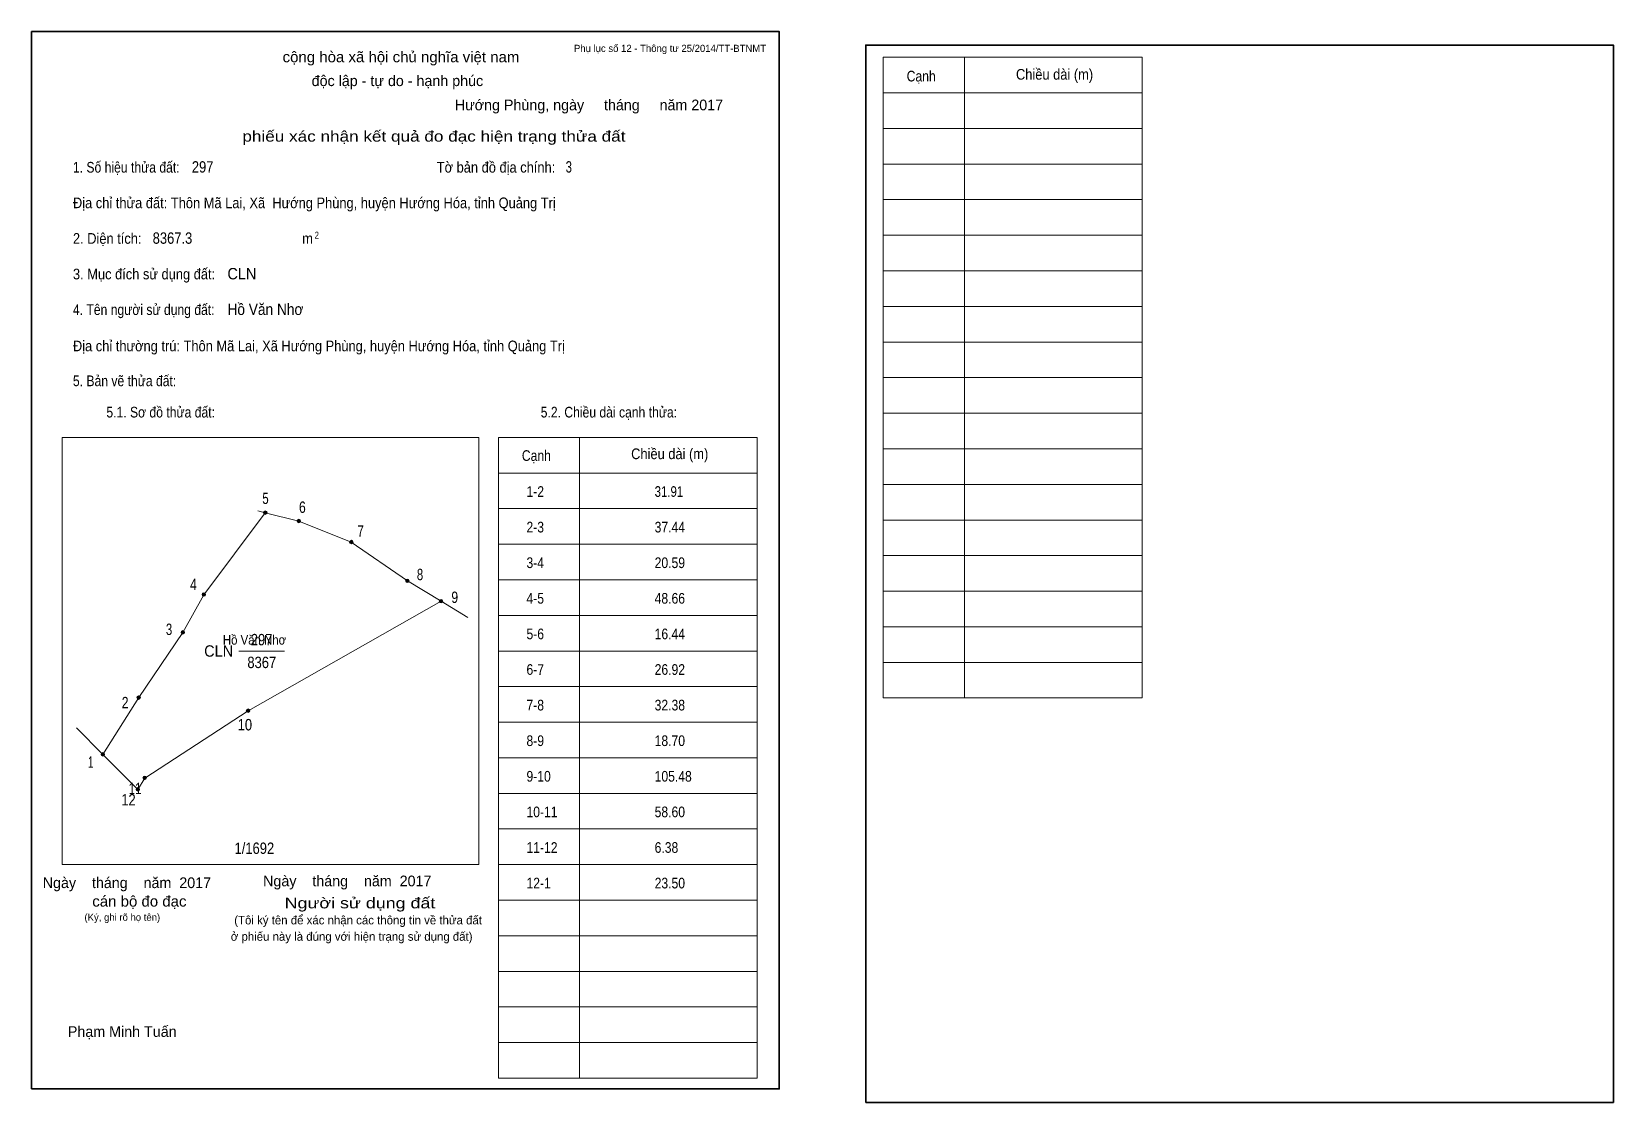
# Model space of a CAD drawing. Header units: centimetres. Extents: x 0 to 44.4, y -0.4 to 29.7.
import ezdxf
from ezdxf.enums import TextEntityAlignment as Align

# ---------------------------------------------------------------- set-up
doc = ezdxf.new("R2010")
doc.units = ezdxf.units.CM
doc.header["$LTSCALE"] = 0.12
for name, color, linetype in [('2', 7, 'Continuous'), ('30', 7, 'Continuous'), ('34', 7, 'Continuous')]:
    doc.layers.add(name, color=color, linetype=linetype)
for name, color, linetype, lineweight in [('32', 7, 'Continuous', 13), ('33', 7, 'Continuous', 13), ('6', 7, 'Continuous', 13), ('63', 7, 'Continuous', 13)]:
    doc.layers.add(name, color=color, linetype=linetype, lineweight=lineweight)

msp = doc.modelspace()

# ---------------------------------------------------------------- hatches: boundary and pattern name
at = {"layer": '32'}
for points in [[(6.6115, 16.1872, 1), (6.5115, 16.1872, 1)], [(7.554, 15.9514, 1), (7.454, 15.9514, 1)], [(9.0314, 15.3617, 1), (8.9314, 15.3617, 1)], [(10.6045, 14.2726, 1), (10.5045, 14.2726, 1)], [(4.8865, 13.8867, 1), (4.7865, 13.8867, 1)], [(11.55, 13.7011, 1), (11.45, 13.7011, 1)], [(4.2956, 12.823, 1), (4.1956, 12.823, 1)], [(3.0546, 10.9911, 1), (2.9546, 10.9911, 1)], [(6.1299, 10.6229, 1), (6.0299, 10.6229, 1)], [(2.05, 9.3955, 1), (1.95, 9.3955, 1)], [(3.0321, 8.4134, 1), (2.9321, 8.4134, 1)], [(3.226, 8.7366, 1), (3.126, 8.7366, 1)]]:
    msp.add_hatch(color=256, dxfattribs=at).paths.add_polyline_path(points)

# ---------------------------------------------------------------- linework, layer by layer
for centre in [(6.5615, 16.1872), (7.504, 15.9514), (8.9814, 15.3617), (10.5545, 14.2726), (4.8365, 13.8867), (11.5, 13.7011), (4.2456, 12.823), (3.0046, 10.9911), (6.0799, 10.6229), (2, 9.3955), (2.9821, 8.4134), (3.176, 8.7366)]:
    msp.add_circle(centre, 0.05, dxfattribs=at)
at = {"layer": '33'}
msp.add_line((5.82, 12.3), (7.1, 12.3), dxfattribs=at)
at = {"layer": '6'}
for p, q in [((6.56, 16.18), (6.35, 16.24)), ((11.5, 13.7), (12.25, 13.24))]:
    msp.add_line(p, q, dxfattribs=at)
for points in [[(2, 9.39), (3.01, 10.99), (4.25, 12.82), (4.84, 13.88), (6.56, 16.18)], [(6.56, 16.18), (7.51, 15.95), (8.98, 15.36)], [(11.5, 13.7), (10.56, 14.27), (8.98, 15.36)], [(2.98, 8.41), (3.18, 8.73), (6.08, 10.62), (11.5, 13.7)], [(1.26, 10.14), (2, 9.39), (2.98, 8.41)]]:
    msp.add_lwpolyline(points, dxfattribs=at)
at = {"layer": '63'}
for p, q in [((23.92, 28.98), (31.19, 28.98)), ((23.92, 10.98), (23.92, 28.98)), ((26.2, 10.98), (26.2, 28.98)), ((31.19, 10.98), (31.19, 28.98)), ((23.92, 27.98), (31.19, 27.98)), ((23.92, 26.98), (31.19, 26.98)), ((23.92, 25.98), (31.19, 25.98)), ((23.92, 24.98), (31.19, 24.98)), ((23.92, 23.98), (31.19, 23.98)), ((23.92, 22.98), (31.19, 22.98)), ((23.92, 21.98), (31.19, 21.98)), ((23.92, 20.98), (31.19, 20.98)), ((23.92, 19.98), (31.19, 19.98)), ((23.92, 18.98), (31.19, 18.98)), ((0.86, 18.3), (12.56, 18.3)), ((0.86, 6.3), (0.86, 18.3)), ((12.56, 6.3), (12.56, 18.3)), ((13.11, 18.3), (20.38, 18.3)), ((13.11, 0.3), (13.11, 18.3)), ((15.39, 0.3), (15.39, 18.3)), ((20.38, 0.3), (20.38, 18.3)), ((23.92, 17.98), (31.19, 17.98)), ((13.11, 17.3), (20.38, 17.3)), ((23.92, 16.98), (31.19, 16.98)), ((13.11, 16.3), (20.38, 16.3)), ((23.92, 15.98), (31.19, 15.98)), ((13.11, 15.3), (20.38, 15.3)), ((23.92, 14.98), (31.19, 14.98)), ((13.11, 14.3), (20.38, 14.3)), ((23.92, 13.98), (31.19, 13.98)), ((13.11, 13.3), (20.38, 13.3)), ((23.92, 12.98), (31.19, 12.98)), ((13.11, 12.3), (20.38, 12.3)), ((23.92, 11.98), (31.19, 11.98)), ((13.11, 11.3), (20.38, 11.3)), ((23.92, 10.98), (31.19, 10.98)), ((13.11, 10.3), (20.38, 10.3)), ((13.11, 9.3), (20.38, 9.3)), ((13.11, 8.3), (20.38, 8.3)), ((13.11, 7.3), (20.38, 7.3)), ((0.86, 6.3), (12.56, 6.3)), ((13.11, 6.3), (20.38, 6.3)), ((13.11, 5.3), (20.38, 5.3)), ((13.11, 4.3), (20.38, 4.3)), ((13.11, 3.3), (20.38, 3.3)), ((13.11, 2.3), (20.38, 2.3)), ((13.11, 1.3), (20.38, 1.3)), ((13.11, 0.3), (20.38, 0.3))]:
    msp.add_line(p, q, dxfattribs=at)
at = {"layer": '63', "lineweight": 35}
for points in [[(0, 0), (0, 29.7), (21, 29.7), (21, 0)], [(23.43, -0.38), (23.43, 29.32), (44.43, 29.32), (44.43, -0.38)]]:
    msp.add_lwpolyline(points, close=True, dxfattribs=at)

# ---------------------------------------------------------------- texts
at = {"layer": '2', "width": 0.9}
msp.add_text('Hồ Văn Nhơ', height=0.2659, dxfattribs=at).set_placement((6.26, 12.48), align=Align.CENTER)
at = {"layer": '30'}
for s, height, width, p in [('1-2', 0.3, 0.85, (13.9, 16.63)), ('31.91', 0.3, 0.8, (17.5, 16.63)), ('2-3', 0.3, 0.85, (13.9, 15.63)), ('37.44', 0.3, 0.85, (17.5, 15.63)), ('3-4', 0.3, 0.85, (13.9, 14.63)), ('20.59', 0.3, 0.85, (17.5, 14.63)), ('4-5', 0.3, 0.85, (13.9, 13.63)), ('48.66', 0.3, 0.85, (17.5, 13.63)), ('5-6', 0.3, 0.85, (13.9, 12.63)), ('16.44', 0.3, 0.85, (17.5, 12.63)), ('6-7', 0.3, 0.85, (13.9, 11.63)), ('26.92', 0.3, 0.85, (17.5, 11.63)), ('7-8', 0.3, 0.85, (13.9, 10.63)), ('32.38', 0.3, 0.85, (17.5, 10.63)), ('8-9', 0.3, 0.85, (13.9, 9.63)), ('18.70', 0.3, 0.85, (17.5, 9.63)), ('9-10', 0.3, 0.85, (13.9, 8.63)), ('105.48', 0.3, 0.85, (17.5, 8.63)), ('10-11', 0.3, 0.85, (13.9, 7.63)), ('58.60', 0.3, 0.85, (17.5, 7.63)), ('1/1692', 0.32, 0.85, (5.7, 6.6)), ('11-12', 0.3, 0.85, (13.9, 6.63)), ('6.38', 0.3, 0.85, (17.5, 6.63)), ('12-1', 0.3, 0.85, (13.9, 5.63)), ('23.50', 0.3, 0.85, (17.5, 5.63))]:
    msp.add_text(s, height=height, dxfattribs=dict(at, width=width)).set_placement(p)
at = {"layer": '32'}
for s, width, p in [('5', 0.75, (6.57, 16.43)), ('6', 0.8, (7.605, 16.18)), ('7', 0.75, (9.24, 15.51)), ('4', 0.8, (4.545, 14.01)), ('8', 0.75, (10.91, 14.29)), ('9', 0.8, (11.885, 13.65)), ('3', 0.75, (3.86, 12.75)), ('2', 0.8, (2.625, 10.69)), ('10', 0.85, (5.99, 10.07)), ('1', 0.65, (1.66, 9.02)), ('11', 0.75, (2.905, 8.28)), ('12', 0.85, (2.72, 7.96))]:
    msp.add_text(s, height=0.32, dxfattribs=dict(at, width=width)).set_placement(p, align=Align.CENTER)
at = {"layer": '33', "width": 0.95}
msp.add_text('CLN', height=0.32, dxfattribs=at).set_placement((5.66, 12.14), align=Align.RIGHT)
at = {"layer": '33', "width": 0.85}
for s, p in [('297', (6.46, 12.46)), ('8367', (6.465, 11.82))]:
    msp.add_text(s, height=0.32, dxfattribs=at).set_placement(p, align=Align.CENTER)
at = {"layer": '34'}
for s, width, p in [('297', 0.85, (4.5, 25.74)), ('3', 0.75, (15, 25.74)), ('8367.3', 0.85, (3.4, 23.74)), ('CLN', 0.95, (5.5, 22.74)), ('Hồ Văn Nhơ', 0.9, (5.5, 21.74))]:
    msp.add_text(s, height=0.32, dxfattribs=dict(at, width=width)).set_placement(p)
at = {"layer": '63'}
for s, height, p in [('Phụ lục số 12 - Thông tư 25/2014/TT-BTNMT', 0.2, (20.63, 29.13)), ('Ngày    tháng    năm  2017', 0.3, (5.04, 5.64)), ('Ngày    tháng    năm  2017', 0.3, (11.23, 5.69)), ('(Ký, ghi rõ họ tên)', 0.2, (3.61, 4.72))]:
    msp.add_text(s, height=height, dxfattribs=at).set_placement(p, align=Align.RIGHT)
at = {"layer": '63', "width": 1.05}
msp.add_text('cộng hòa xã hội chủ nghĩa việt nam', height=0.3, dxfattribs=at).set_placement((10.375, 28.84), align=Align.CENTER)
at = {"layer": '63'}
for s, height, p in [('độc lập - tự do - hạnh phúc', 0.3, (10.275, 28.17)), ('Hướng Phùng, ngày     tháng     năm 2017', 0.3, (15.655, 27.49)), ('(Tôi ký tên để xác nhận các thông tin về thửa đất ', 0.24, (9.215, 4.62)), ('ở phiếu này là đúng với hiện trạng sử dụng đất)', 0.24, (8.99, 4.16)), ('Phạm Minh Tuấn', 0.3, (2.545, 1.46))]:
    msp.add_text(s, height=height, dxfattribs=at).set_placement(p, align=Align.CENTER)
for s, height, width, p in [('Cạnh', 0.3, 0.85, (24.58, 28.3)), ('Chiều dài (m)', 0.3, 0.9, (27.65, 28.35)), ('1. Số hiệu thửa đất:', 0.3, 0.85, (1.16, 25.74)), ('Tờ bản đồ địa chính:', 0.3, 0.9, (11.38, 25.74)), ('Địa chỉ thửa đất: Thôn Mã Lai, Xã  Hướng Phùng, huyện Hướng Hóa, tỉnh Quảng Trị', 0.3, 0.9, (1.16, 24.74)), ('2. Diện tích:', 0.3, 0.9, (1.16, 23.74)), ('2', 0.2, 0.8, (7.95, 23.88)), ('m', 0.3, 0.9, (7.6, 23.74)), ('3. Mục đích sử dụng đất:', 0.3, 0.9, (1.16, 22.74)), ('4. Tên người sử dụng đất:', 0.3, 0.85, (1.16, 21.74)), ('Địa chỉ thường trú: Thôn Mã Lai, Xã Hướng Phùng, huyện Hướng Hóa, tỉnh Quảng Trị', 0.3, 0.9, (1.16, 20.72)), ('5. Bản vẽ thửa đất:', 0.3, 0.85, (1.16, 19.74)), ('5.1. Sơ đồ thửa đất:', 0.3, 0.85, (2.1, 18.86)), ('5.2. Chiều dài cạnh thửa:', 0.3, 0.85, (14.3, 18.86)), ('Cạnh', 0.3, 0.85, (13.77, 17.64)), ('Chiều dài (m)', 0.3, 0.9, (16.84, 17.69))]:
    msp.add_text(s, height=height, dxfattribs=dict(at, width=width)).set_placement(p)
for s, width, p in [('phiếu xác nhận kết quả đo đạc hiện trạng thửa đất', 1.2, (16.68, 26.61)), ('cán bộ đo đạc', 1.05, (4.35, 5.12)), ('Người sử dụng đất', 1.25, (11.34, 5.07))]:
    msp.add_text(s, height=0.3, dxfattribs=dict(at, width=width)).set_placement(p, align=Align.RIGHT)

doc.saveas('drawing.dxf')
